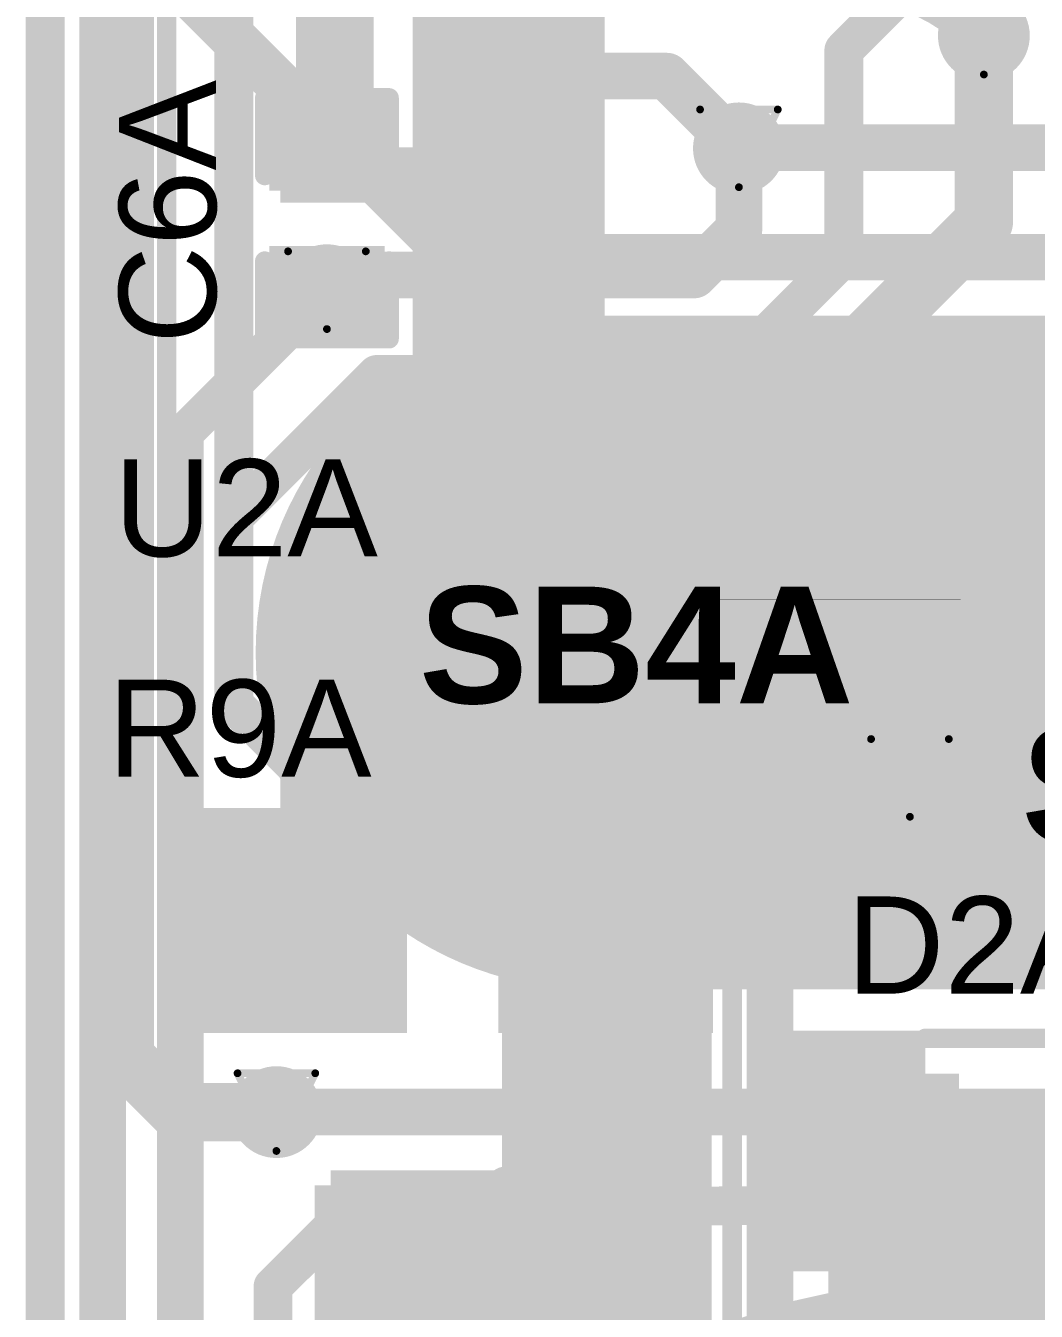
# Model space of a CAD drawing. Header units: inches. Extents: x -3.9 to 9.5, y -7 to 2.6.
# Drawn here: x -3.7234 to -3.4634, y -5.022 to -4.6912 of the extents above; entities that cross this region are included whole.
import ezdxf

# ---------------------------------------------------------------- set-up
doc = ezdxf.new("R2010")
doc.units = ezdxf.units.IN
doc.header["$MEASUREMENT"] = 0
for name, color, linetype in [('Board Outline', 216, 'Continuous'), ('Bottom Layer', 5, 'Continuous'), ('Bottom Overlay', 54, 'Continuous'), ('Bottom Paste', 16, 'Continuous'), ('Bottom Solder', 6, 'Continuous'), ('Dimension', 6, 'Continuous'), ('Drill Drawing', 1, 'Continuous'), ('Top Layer', 1, 'Continuous'), ('Top Overlay', 2, 'Continuous'), ('Top Paste', 8, 'Continuous'), ('Top Solder', 216, 'Continuous'), ('Via Holes', 16, 'Continuous')]:
    doc.layers.add(name, color=color, linetype=linetype)
doc.styles.add('Arial', font='', dxfattribs={"height": 0.2})
doc.styles.add('Arial_Bold', font='', dxfattribs={"height": 0.2})
doc.styles.get('Arial').set_extended_font_data('Arial')
doc.styles.get('Arial_Bold').set_extended_font_data('Arial', bold=True)

# ---------------------------------------------------------------- blocks, each defined once
blk = doc.blocks.new('14_TSSOP_1')
at = {"layer": 'Top Layer'}
for points in [[(-0.12992, 0.08563), (-0.08858, 0.08563), (-0.08858, 0.06791), (-0.12992, 0.06791)], [(0.08858, 0.08563), (0.12992, 0.08563), (0.12992, 0.06791), (0.08858, 0.06791)], [(-0.12992, 0.06004), (-0.08858, 0.06004), (-0.08858, 0.04232), (-0.12992, 0.04232)], [(0.08858, 0.06004), (0.12992, 0.06004), (0.12992, 0.04232), (0.08858, 0.04232)], [(-0.12992, 0.03445), (-0.08858, 0.03445), (-0.08858, 0.01673), (-0.12992, 0.01673)], [(0.08858, 0.03445), (0.12992, 0.03445), (0.12992, 0.01673), (0.08858, 0.01673)], [(-0.12992, 0.00886), (-0.08858, 0.00886), (-0.08858, -0.00886), (-0.12992, -0.00886)], [(0.08858, 0.00886), (0.12992, 0.00886), (0.12992, -0.00886), (0.08858, -0.00886)], [(-0.12992, -0.01673), (-0.08858, -0.01673), (-0.08858, -0.03445), (-0.12992, -0.03445)], [(0.08858, -0.01673), (0.12992, -0.01673), (0.12992, -0.03445), (0.08858, -0.03445)], [(-0.12992, -0.04232), (-0.08858, -0.04232), (-0.08858, -0.06004), (-0.12992, -0.06004)], [(0.08858, -0.04232), (0.12992, -0.04232), (0.12992, -0.06004), (0.08858, -0.06004)], [(-0.12992, -0.06791), (-0.08858, -0.06791), (-0.08858, -0.08563), (-0.12992, -0.08563)], [(0.08858, -0.06791), (0.12992, -0.06791), (0.12992, -0.08563), (0.08858, -0.08563)]]:
    blk.add_hatch(color=1, dxfattribs=at).paths.add_polyline_path(points)
at = {"layer": 'Top Overlay'}
blk.add_hatch(color=2, dxfattribs=at).paths.add_polyline_path([(-0.084, 0.068), (-0.073, 0.068), (-0.073, 0.086), (-0.084, 0.086)])
at = {"layer": 'Top Paste'}
for points in [[(-0.12992, 0.08563), (-0.08858, 0.08563), (-0.08858, 0.06791), (-0.12992, 0.06791)], [(0.08858, 0.08563), (0.12992, 0.08563), (0.12992, 0.06791), (0.08858, 0.06791)], [(-0.12992, 0.06004), (-0.08858, 0.06004), (-0.08858, 0.04232), (-0.12992, 0.04232)], [(0.08858, 0.06004), (0.12992, 0.06004), (0.12992, 0.04232), (0.08858, 0.04232)], [(-0.12992, 0.03445), (-0.08858, 0.03445), (-0.08858, 0.01673), (-0.12992, 0.01673)], [(0.08858, 0.03445), (0.12992, 0.03445), (0.12992, 0.01673), (0.08858, 0.01673)], [(-0.12992, 0.00886), (-0.08858, 0.00886), (-0.08858, -0.00886), (-0.12992, -0.00886)], [(0.08858, 0.00886), (0.12992, 0.00886), (0.12992, -0.00886), (0.08858, -0.00886)], [(-0.12992, -0.01673), (-0.08858, -0.01673), (-0.08858, -0.03445), (-0.12992, -0.03445)], [(0.08858, -0.01673), (0.12992, -0.01673), (0.12992, -0.03445), (0.08858, -0.03445)], [(-0.12992, -0.04232), (-0.08858, -0.04232), (-0.08858, -0.06004), (-0.12992, -0.06004)], [(0.08858, -0.04232), (0.12992, -0.04232), (0.12992, -0.06004), (0.08858, -0.06004)], [(-0.12992, -0.06791), (-0.08858, -0.06791), (-0.08858, -0.08563), (-0.12992, -0.08563)], [(0.08858, -0.06791), (0.12992, -0.06791), (0.12992, -0.08563), (0.08858, -0.08563)]]:
    blk.add_hatch(color=8, dxfattribs=at).paths.add_polyline_path(points)
at = {"layer": 'Top Solder'}
for points in [[(-0.13392, 0.08963), (-0.08458, 0.08963), (-0.08458, 0.06391), (-0.13392, 0.06391)], [(0.08458, 0.08963), (0.13392, 0.08963), (0.13392, 0.06391), (0.08458, 0.06391)], [(-0.13392, 0.06404), (-0.08458, 0.06404), (-0.08458, 0.03832), (-0.13392, 0.03832)], [(0.08458, 0.06404), (0.13392, 0.06404), (0.13392, 0.03832), (0.08458, 0.03832)], [(-0.13392, 0.03845), (-0.08458, 0.03845), (-0.08458, 0.01273), (-0.13392, 0.01273)], [(0.08458, 0.03845), (0.13392, 0.03845), (0.13392, 0.01273), (0.08458, 0.01273)], [(-0.13392, 0.01286), (-0.08458, 0.01286), (-0.08458, -0.01286), (-0.13392, -0.01286)], [(0.08458, 0.01286), (0.13392, 0.01286), (0.13392, -0.01286), (0.08458, -0.01286)], [(-0.13392, -0.01273), (-0.08458, -0.01273), (-0.08458, -0.03845), (-0.13392, -0.03845)], [(0.08458, -0.01273), (0.13392, -0.01273), (0.13392, -0.03845), (0.08458, -0.03845)], [(-0.13392, -0.03832), (-0.08458, -0.03832), (-0.08458, -0.06404), (-0.13392, -0.06404)], [(0.08458, -0.03832), (0.13392, -0.03832), (0.13392, -0.06404), (0.08458, -0.06404)], [(-0.13392, -0.06391), (-0.08458, -0.06391), (-0.08458, -0.08963), (-0.13392, -0.08963)], [(0.08458, -0.06391), (0.13392, -0.06391), (0.13392, -0.08963), (0.08458, -0.08963)]]:
    blk.add_hatch(color=216, dxfattribs=at).paths.add_polyline_path(points)
at = {"layer": 'Top Overlay'}
for points, const_width in [([(-0.09, 0.1), (-0.09, 0.092)], 0.005), ([(0.09, 0.1), (-0.09, 0.1)], 0.005), ([(0.09, 0.1), (0.09, 0.092)], 0.005), ([(-0.141, 0.082), (-0.141, 0.072)], 0.00787), ([(-0.136, 0.077), (-0.141, 0.082)], 0.00787), ([(-0.136, 0.077), (-0.141, 0.072)], 0.00787), ([(-0.09, -0.092), (-0.09, -0.1)], 0.005), ([(0.09, -0.092), (0.09, -0.1)], 0.005), ([(0.09, -0.1), (-0.09, -0.1)], 0.005)]:
    blk.add_lwpolyline(points, dxfattribs=dict(at, const_width=const_width))
for points, const_width in [([(-0.09125, 0.1, 1), (-0.08875, 0.1, 1)], 0.0025), ([(-0.09125, 0.1, 1), (-0.08875, 0.1, 1)], 0.0025), ([(0.08875, 0.1, 1), (0.09125, 0.1, 1)], 0.0025), ([(0.08875, 0.1, 1), (0.09125, 0.1, 1)], 0.0025), ([(-0.09125, 0.092, 1), (-0.08875, 0.092, 1)], 0.0025), ([(0.08875, 0.092, 1), (0.09125, 0.092, 1)], 0.0025), ([(-0.14297, 0.082, 1), (-0.13903, 0.082, 1)], 0.00394), ([(-0.14297, 0.082, 1), (-0.13903, 0.082, 1)], 0.00394), ([(-0.13797, 0.077, 1), (-0.13403, 0.077, 1)], 0.00394), ([(-0.13797, 0.077, 1), (-0.13403, 0.077, 1)], 0.00394), ([(-0.14297, 0.072, 1), (-0.13903, 0.072, 1)], 0.00394), ([(-0.14297, 0.072, 1), (-0.13903, 0.072, 1)], 0.00394), ([(-0.09125, -0.092, 1), (-0.08875, -0.092, 1)], 0.0025), ([(0.08875, -0.092, 1), (0.09125, -0.092, 1)], 0.0025), ([(-0.09125, -0.1, 1), (-0.08875, -0.1, 1)], 0.0025), ([(-0.09125, -0.1, 1), (-0.08875, -0.1, 1)], 0.0025), ([(0.08875, -0.1, 1), (0.09125, -0.1, 1)], 0.0025), ([(0.08875, -0.1, 1), (0.09125, -0.1, 1)], 0.0025)]:
    blk.add_lwpolyline(points, format="xyb", close=True, dxfattribs=dict(at, const_width=const_width))
blk = doc.blocks.new('S______B______0402_7')
at = {"layer": 'Top Layer'}
for points in [[(-0.0275, -0.0125), (-0.0275, 0.0125), (-0.0095, 0.0125), (-0.0095, -0.0125)], [(0.0095, -0.0125), (0.0095, 0.0125), (0.0275, 0.0125), (0.0275, -0.0125)]]:
    blk.add_hatch(color=1, dxfattribs=at).paths.add_polyline_path(points)
at = {"layer": 'Top Paste'}
for points in [[(-0.0275, -0.0125), (-0.0275, 0.0125), (-0.0095, 0.0125), (-0.0095, -0.0125)], [(0.0095, -0.0125), (0.0095, 0.0125), (0.0275, 0.0125), (0.0275, -0.0125)]]:
    blk.add_hatch(color=8, dxfattribs=at).paths.add_polyline_path(points)
at = {"layer": 'Top Solder'}
for points in [[(-0.02967, -0.01467), (-0.02967, 0.01467), (-0.00733, 0.01467), (-0.00733, -0.01467)], [(0.00733, -0.01467), (0.00733, 0.01467), (0.02967, 0.01467), (0.02967, -0.01467)]]:
    blk.add_hatch(color=216, dxfattribs=at).paths.add_polyline_path(points)
at = {"layer": 'Top Overlay'}
for points, const_width in [([(-0.031, 0.016), (-0.031, -0.016)], 0.005), ([(0.031, 0.016), (-0.031, 0.016)], 0.005), ([(0.031, 0.016), (0.031, -0.016)], 0.005), ([(0.031, -0.016), (-0.031, -0.016)], 0.005), ([(0.032, -0.017), (-0.032, -0.017)], 0.000127)]:
    blk.add_lwpolyline(points, dxfattribs=dict(at, const_width=const_width))
for points, const_width in [([(-0.03225, 0.016, 1), (-0.02975, 0.016, 1)], 0.0025), ([(-0.03225, 0.016, 1), (-0.02975, 0.016, 1)], 0.0025), ([(0.02975, 0.016, 1), (0.03225, 0.016, 1)], 0.0025), ([(0.02975, 0.016, 1), (0.03225, 0.016, 1)], 0.0025), ([(-0.03225, -0.016, 1), (-0.02975, -0.016, 1)], 0.0025), ([(-0.03225, -0.016, 1), (-0.02975, -0.016, 1)], 0.0025), ([(0.02975, -0.016, 1), (0.03225, -0.016, 1)], 0.0025), ([(0.02975, -0.016, 1), (0.03225, -0.016, 1)], 0.0025), ([(-0.03203, -0.017, 1), (-0.03197, -0.017, 1)], 0.0000635), ([(0.03197, -0.017, 1), (0.03203, -0.017, 1)], 0.0000635)]:
    blk.add_lwpolyline(points, format="xyb", close=True, dxfattribs=dict(at, const_width=const_width))
blk = doc.blocks.new('TC33X_2_104E__13')
at = {"layer": 'Top Layer'}
for points in [[(0.00787, 0.12992), (0.07087, 0.12992), (0.07087, 0.07087), (0.00787, 0.07087)], [(-0.02362, 0.02362), (0.02362, 0.02362), (0.02362, -0.02362), (-0.02362, -0.02362)], [(0.05512, 0.02362), (0.10236, 0.02362), (0.10236, -0.02362), (0.05512, -0.02362)]]:
    blk.add_hatch(color=1, dxfattribs=at).paths.add_polyline_path(points)
at = {"layer": 'Top Paste'}
for points in [[(0.00787, 0.12992), (0.07087, 0.12992), (0.07087, 0.07087), (0.00787, 0.07087)], [(-0.02362, 0.02362), (0.02362, 0.02362), (0.02362, -0.02362), (-0.02362, -0.02362)], [(0.05512, 0.02362), (0.10236, 0.02362), (0.10236, -0.02362), (0.05512, -0.02362)]]:
    blk.add_hatch(color=8, dxfattribs=at).paths.add_polyline_path(points)
at = {"layer": 'Top Solder'}
for points in [[(0.00387, 0.13392), (0.07487, 0.13392), (0.07487, 0.06687), (0.00387, 0.06687)], [(-0.02762, 0.02762), (0.02762, 0.02762), (0.02762, -0.02762), (-0.02762, -0.02762)], [(0.05112, 0.02762), (0.10636, 0.02762), (0.10636, -0.02762), (0.05112, -0.02762)]]:
    blk.add_hatch(color=216, dxfattribs=at).paths.add_polyline_path(points)
at = {"layer": 'Top Overlay', "const_width": 0.005}
for points in [[(-0.02063, 0.1242), (-0.03252, 0.11231)], [(-0.00063, 0.1242), (-0.02063, 0.1242)], [(0.09937, 0.1242), (0.07937, 0.1242)], [(0.11126, 0.11231), (0.09937, 0.1242)], [(-0.03252, 0.11231), (-0.03252, -0.02776)], [(0.11126, 0.11231), (0.11126, -0.02776)], [(-0.038, -0.005), (-0.043, 0)], [(-0.043, 0), (-0.043, -0.01)], [(-0.038, -0.005), (-0.043, -0.01)], [(0.11126, -0.02776), (-0.03252, -0.02776)]]:
    blk.add_lwpolyline(points, dxfattribs=at)
at = {"layer": 'Top Overlay', "const_width": 0.0025}
for points in [[(-0.02188, 0.1242, 1), (-0.01938, 0.1242, 1)], [(-0.02188, 0.1242, 1), (-0.01938, 0.1242, 1)], [(-0.00188, 0.1242, 1), (0.00062, 0.1242, 1)], [(0.07812, 0.1242, 1), (0.08062, 0.1242, 1)], [(0.09812, 0.1242, 1), (0.10062, 0.1242, 1)], [(0.09812, 0.1242, 1), (0.10062, 0.1242, 1)], [(-0.03377, 0.11231, 1), (-0.03127, 0.11231, 1)], [(-0.03377, 0.11231, 1), (-0.03127, 0.11231, 1)], [(0.11001, 0.11231, 1), (0.11251, 0.11231, 1)], [(0.11001, 0.11231, 1), (0.11251, 0.11231, 1)], [(-0.04425, 0, 1), (-0.04175, 0, 1)], [(-0.04425, 0, 1), (-0.04175, 0, 1)], [(-0.03925, -0.005, 1), (-0.03675, -0.005, 1)], [(-0.03925, -0.005, 1), (-0.03675, -0.005, 1)], [(-0.04425, -0.01, 1), (-0.04175, -0.01, 1)], [(-0.04425, -0.01, 1), (-0.04175, -0.01, 1)], [(-0.03377, -0.02776, 1), (-0.03127, -0.02776, 1)], [(-0.03377, -0.02776, 1), (-0.03127, -0.02776, 1)], [(0.11001, -0.02776, 1), (0.11251, -0.02776, 1)], [(0.11001, -0.02776, 1), (0.11251, -0.02776, 1)]]:
    blk.add_lwpolyline(points, format="xyb", close=True, dxfattribs=at)
blk = doc.blocks.new('_EMG________B_24')
at = {"layer": 'Bottom Layer'}
h = blk.add_hatch(color=5, dxfattribs=at)
edge = h.paths.add_edge_path()
edge.add_arc((-0.11417, 0.0005), 0.08268, 90, 270)
edge.add_line((-0.11417, -0.08217), (0.11417, -0.08217))
edge.add_arc((0.11417, 0.0005), 0.08268, 270, 450)
edge.add_line((0.11417, 0.08318), (-0.11417, 0.08318))
at = {"layer": 'Bottom Paste'}
h = blk.add_hatch(color=16, dxfattribs=at)
edge = h.paths.add_edge_path()
edge.add_arc((-0.11417, 0.0005), 0.08268, 90, 270)
edge.add_line((-0.11417, -0.08217), (0.11417, -0.08217))
edge.add_arc((0.11417, 0.0005), 0.08268, 270, 450)
edge.add_line((0.11417, 0.08318), (-0.11417, 0.08318))
at = {"layer": 'Bottom Solder'}
h = blk.add_hatch(color=6, dxfattribs=at)
edge = h.paths.add_edge_path()
edge.add_arc((-0.11417, 0.0005), 0.08668, 90, 270)
edge.add_line((-0.11417, -0.08617), (0.11417, -0.08617))
edge.add_arc((0.11417, 0.0005), 0.08668, 270, 450)
edge.add_line((0.11417, 0.08718), (-0.11417, 0.08718))
at = {"layer": 'Bottom Overlay', "const_width": 0.005}
blk.add_lwpolyline([(-0.22375, -0.43172), (-0.22375, 0.43172)], dxfattribs=at)
blk = doc.blocks.new('SOD_323_26')
at = {"layer": 'Top Layer'}
for points in [[(-0.02953, -0.01772), (-0.06102, -0.01772), (-0.06102, 0.01772), (-0.02953, 0.01772)], [(0.06102, -0.01772), (0.02953, -0.01772), (0.02953, 0.01772), (0.06102, 0.01772)]]:
    blk.add_hatch(color=1, dxfattribs=at).paths.add_polyline_path(points)
at = {"layer": 'Top Overlay'}
for points in [[(-0.079, 0.019), (-0.036, 0.019), (-0.036, 0.031), (-0.079, 0.031)], [(-0.079, -0.02), (-0.062, -0.02), (-0.062, 0.02), (-0.079, 0.02)], [(-0.079, -0.031), (-0.036, -0.031), (-0.036, -0.019), (-0.079, -0.019)]]:
    blk.add_hatch(color=2, dxfattribs=at).paths.add_polyline_path(points)
at = {"layer": 'Top Paste'}
for points in [[(-0.02953, -0.01772), (-0.06102, -0.01772), (-0.06102, 0.01772), (-0.02953, 0.01772)], [(0.06102, -0.01772), (0.02953, -0.01772), (0.02953, 0.01772), (0.06102, 0.01772)]]:
    blk.add_hatch(color=8, dxfattribs=at).paths.add_polyline_path(points)
at = {"layer": 'Top Solder'}
for points in [[(-0.02736, -0.01988), (-0.06319, -0.01988), (-0.06319, 0.01988), (-0.02736, 0.01988)], [(0.06319, -0.01988), (0.02736, -0.01988), (0.02736, 0.01988), (0.06319, 0.01988)]]:
    blk.add_hatch(color=216, dxfattribs=at).paths.add_polyline_path(points)
at = {"layer": 'Top Overlay', "const_width": 0.005}
for points in [[(-0.036, 0.029), (0.037, 0.029)], [(0.037, 0.022), (0.037, 0.029)], [(0.037, -0.029), (0.037, -0.022)], [(-0.036, -0.029), (0.037, -0.029)]]:
    blk.add_lwpolyline(points, dxfattribs=at)
at = {"layer": 'Top Overlay', "const_width": 0.0025}
for points in [[(-0.03725, 0.029, 1), (-0.03475, 0.029, 1)], [(0.03575, 0.029, 1), (0.03825, 0.029, 1)], [(0.03575, 0.029, 1), (0.03825, 0.029, 1)], [(0.03575, 0.022, 1), (0.03825, 0.022, 1)], [(0.03575, -0.022, 1), (0.03825, -0.022, 1)], [(-0.03725, -0.029, 1), (-0.03475, -0.029, 1)], [(0.03575, -0.029, 1), (0.03825, -0.029, 1)], [(0.03575, -0.029, 1), (0.03825, -0.029, 1)]]:
    blk.add_lwpolyline(points, format="xyb", close=True, dxfattribs=at)
blk = doc.blocks.new('C___0402_28')
at = {"layer": 'Top Layer'}
for points in [[(-0.0275, -0.0125), (-0.0275, 0.0125), (-0.0095, 0.0125), (-0.0095, -0.0125)], [(0.0095, -0.0125), (0.0095, 0.0125), (0.0275, 0.0125), (0.0275, -0.0125)]]:
    blk.add_hatch(color=1, dxfattribs=at).paths.add_polyline_path(points)
at = {"layer": 'Top Paste'}
for points in [[(-0.0275, -0.0125), (-0.0275, 0.0125), (-0.0095, 0.0125), (-0.0095, -0.0125)], [(0.0095, -0.0125), (0.0095, 0.0125), (0.0275, 0.0125), (0.0275, -0.0125)]]:
    blk.add_hatch(color=8, dxfattribs=at).paths.add_polyline_path(points)
at = {"layer": 'Top Solder'}
for points in [[(-0.02986, -0.01486), (-0.02986, 0.01486), (-0.00714, 0.01486), (-0.00714, -0.01486)], [(0.00714, -0.01486), (0.00714, 0.01486), (0.02986, 0.01486), (0.02986, -0.01486)]]:
    blk.add_hatch(color=216, dxfattribs=at).paths.add_polyline_path(points)
at = {"layer": 'Top Overlay', "const_width": 0.005}
for points in [[(-0.011, 0.016), (-0.031, 0.016)], [(-0.031, -0.016), (-0.031, 0.016)], [(0.031, 0.016), (0.011, 0.016)], [(0.031, -0.016), (0.031, 0.016)], [(-0.011, -0.016), (-0.031, -0.016)], [(0.031, -0.016), (0.011, -0.016)]]:
    blk.add_lwpolyline(points, dxfattribs=at)
at = {"layer": 'Top Overlay', "const_width": 0.0025}
for points in [[(-0.03225, 0.016, 1), (-0.02975, 0.016, 1)], [(-0.03225, 0.016, 1), (-0.02975, 0.016, 1)], [(-0.01225, 0.016, 1), (-0.00975, 0.016, 1)], [(0.00975, 0.016, 1), (0.01225, 0.016, 1)], [(0.02975, 0.016, 1), (0.03225, 0.016, 1)], [(0.02975, 0.016, 1), (0.03225, 0.016, 1)], [(-0.03225, -0.016, 1), (-0.02975, -0.016, 1)], [(-0.03225, -0.016, 1), (-0.02975, -0.016, 1)], [(-0.01225, -0.016, 1), (-0.00975, -0.016, 1)], [(0.00975, -0.016, 1), (0.01225, -0.016, 1)], [(0.02975, -0.016, 1), (0.03225, -0.016, 1)], [(0.02975, -0.016, 1), (0.03225, -0.016, 1)]]:
    blk.add_lwpolyline(points, format="xyb", close=True, dxfattribs=at)

msp = doc.modelspace()

# ---------------------------------------------------------------- hatches: boundary and pattern name
at = {"layer": 'Bottom Layer'}
h = msp.add_hatch(color=5, dxfattribs=at)
edge = h.paths.add_edge_path()
edge.add_arc((-3.47687, -4.69378), 0.01181, 0, 360)
h = msp.add_hatch(color=5, dxfattribs=at)
edge = h.paths.add_edge_path()
edge.add_arc((-3.53989, -4.72278), 0.01181, 0, 360)
h = msp.add_hatch(color=5, dxfattribs=at)
edge = h.paths.add_edge_path()
edge.add_arc((-3.64589, -4.75928), 0.01181, 0, 360)
h = msp.add_hatch(color=5, dxfattribs=at)
edge = h.paths.add_edge_path()
edge.add_arc((-3.49589, -4.88478), 0.01181, 0, 360)
h = msp.add_hatch(color=5, dxfattribs=at)
edge = h.paths.add_edge_path()
edge.add_arc((-3.65889, -4.97078), 0.01181, 0, 360)
at = {"layer": 'Top Layer'}
h = msp.add_hatch(color=1, dxfattribs=at)
edge = h.paths.add_edge_path()
edge.add_arc((-3.47687, -4.69378), 0.01181, 0, 360)
for points in [[(-3.65789, -4.73678), (-3.62989, -4.73678), (-3.62989, -4.71078), (-3.65789, -4.71078)], [(-3.63089, -4.85878), (-3.55989, -4.85878), (-3.55989, -4.79778), (-3.63089, -4.79778)], [(-3.60089, -5.05278), (-3.54689, -5.05278), (-3.54689, -4.89178), (-3.60089, -4.89178)], [(-3.51689, -5.05078), (-3.43689, -5.05078), (-3.43689, -4.96478), (-3.51689, -4.96478)], [(-3.64489, -5.03978), (-3.58189, -5.03978), (-3.58189, -4.98578), (-3.64489, -4.98578)]]:
    msp.add_hatch(color=1, dxfattribs=at).paths.add_polyline_path(points)
h = msp.add_hatch(color=1, dxfattribs=at)
edge = h.paths.add_edge_path()
edge.add_arc((-3.53989, -4.72278), 0.01181, 0, 360)
h = msp.add_hatch(color=1, dxfattribs=at)
edge = h.paths.add_edge_path()
edge.add_arc((-3.64589, -4.75928), 0.01181, 0, 360)
h = msp.add_hatch(color=1, dxfattribs=at)
edge = h.paths.add_edge_path()
edge.add_arc((-3.49589, -4.88478), 0.01181, 0, 360)
h = msp.add_hatch(color=1, dxfattribs=at)
edge = h.paths.add_edge_path()
edge.add_arc((-3.65889, -4.97078), 0.01181, 0, 360)
at = {"layer": 'Via Holes'}
h = msp.add_hatch(color=7, dxfattribs=at)
edge = h.paths.add_edge_path()
edge.add_arc((-3.47687, -4.69378), 0.00591, 0, 360)
h = msp.add_hatch(color=7, dxfattribs=at)
edge = h.paths.add_edge_path()
edge.add_arc((-3.53989, -4.72278), 0.00591, 0, 360)
h = msp.add_hatch(color=7, dxfattribs=at)
edge = h.paths.add_edge_path()
edge.add_arc((-3.64589, -4.75928), 0.00591, 0, 360)
h = msp.add_hatch(color=7, dxfattribs=at)
edge = h.paths.add_edge_path()
edge.add_arc((-3.49589, -4.88478), 0.00591, 0, 360)
h = msp.add_hatch(color=7, dxfattribs=at)
edge = h.paths.add_edge_path()
edge.add_arc((-3.65889, -4.97078), 0.00591, 0, 360)

# ---------------------------------------------------------------- linework, layer by layer
at = {"layer": 'Board Outline', "const_width": 0.005}
msp.add_lwpolyline([(-3.71838, -5.28378), (-3.71837, -4.42332)], dxfattribs=at)
at = {"layer": 'Bottom Layer'}
for points, const_width in [([(-3.70357, -5.22328), (-3.70357, -4.66086)], 0.012), ([(-3.70357, -4.66086), (-3.61365, -4.75078)], 0.012), ([(-3.53989, -4.72278), (-3.5397, -4.7226)], 0.012), ([(-3.5397, -4.7226), (-3.4557, -4.7226)], 0.012), ([(-3.61365, -4.75078), (-3.43587, -4.75078)], 0.012), ([(-3.68257, -4.79597), (-3.64589, -4.75928)], 0.01), ([(-3.68257, -5.1251), (-3.68257, -4.79597)], 0.01), ([(-3.65889, -4.97078), (-3.38789, -4.97078)], 0.012), ([(-3.63985, -4.99574), (-3.39213, -4.9936)], 0.01), ([(-3.65976, -5.01565), (-3.63985, -4.99574)], 0.01), ([(-3.65976, -5.01565), (-3.65976, -5.0627)], 0.01)]:
    msp.add_lwpolyline(points, dxfattribs=dict(at, const_width=const_width))
for points, const_width in [([(-3.51478, -4.67808, -0.198913), (-3.47687, -4.69378)], 0.012), ([(-3.63489, -5.09928, -1.34747), (-3.40339, -5.46541)], 0.02)]:
    msp.add_lwpolyline(points, format="xyb", dxfattribs=dict(at, const_width=const_width))
for points, const_width in [([(-3.47987, -4.69378, 1), (-3.47387, -4.69378, 1)], 0.006), ([(-3.54289, -4.72278, 1), (-3.53689, -4.72278, 1)], 0.006), ([(-3.5427, -4.7226, 1), (-3.5367, -4.7226, 1)], 0.006), ([(-3.5427, -4.7226, 1), (-3.5367, -4.7226, 1)], 0.006), ([(-3.61665, -4.75078, 1), (-3.61065, -4.75078, 1)], 0.006), ([(-3.61665, -4.75078, 1), (-3.61065, -4.75078, 1)], 0.006), ([(-3.64839, -4.75928, 1), (-3.64339, -4.75928, 1)], 0.005), ([(-3.68507, -4.79597, 1), (-3.68007, -4.79597, 1)], 0.005), ([(-3.68507, -4.79597, 1), (-3.68007, -4.79597, 1)], 0.005), ([(-3.66189, -4.97078, 1), (-3.65589, -4.97078, 1)], 0.006), ([(-3.64235, -4.99574, 1), (-3.63735, -4.99574, 1)], 0.005), ([(-3.64235, -4.99574, 1), (-3.63735, -4.99574, 1)], 0.005), ([(-3.66226, -5.01565, 1), (-3.65726, -5.01565, 1)], 0.005), ([(-3.66226, -5.01565, 1), (-3.65726, -5.01565, 1)], 0.005)]:
    msp.add_lwpolyline(points, format="xyb", close=True, dxfattribs=dict(at, const_width=const_width))
at = {"layer": 'Dimension', "const_width": 0.01}
msp.add_lwpolyline([(-3.71839, -5.2735), (-3.71839, 1.62)], dxfattribs=at)
at = {"layer": 'Drill Drawing', "const_width": 0.002}
for points in [[(-3.48687, -4.68378), (-3.47687, -4.70378)], [(-3.47687, -4.70378), (-3.46687, -4.68378)], [(-3.54989, -4.71278), (-3.52989, -4.71278)], [(-3.54989, -4.71278), (-3.53989, -4.73278)], [(-3.53989, -4.73278), (-3.52989, -4.71278)], [(-3.65589, -4.74928), (-3.63589, -4.74928)], [(-3.65589, -4.74928), (-3.64589, -4.76928)], [(-3.64589, -4.76928), (-3.63589, -4.74928)], [(-3.50589, -4.87478), (-3.48589, -4.87478)], [(-3.50589, -4.87478), (-3.49589, -4.89478)], [(-3.49589, -4.89478), (-3.48589, -4.87478)], [(-3.66889, -4.96078), (-3.64889, -4.96078)], [(-3.66889, -4.96078), (-3.65889, -4.98078)], [(-3.65889, -4.98078), (-3.64889, -4.96078)]]:
    msp.add_lwpolyline(points, dxfattribs=at)
at = {"layer": 'Drill Drawing', "const_width": 0.001}
for points in [[(-3.47737, -4.70378, 1), (-3.47637, -4.70378, 1)], [(-3.47737, -4.70378, 1), (-3.47637, -4.70378, 1)], [(-3.55039, -4.71278, 1), (-3.54939, -4.71278, 1)], [(-3.55039, -4.71278, 1), (-3.54939, -4.71278, 1)], [(-3.53039, -4.71278, 1), (-3.52939, -4.71278, 1)], [(-3.53039, -4.71278, 1), (-3.52939, -4.71278, 1)], [(-3.54039, -4.73278, 1), (-3.53939, -4.73278, 1)], [(-3.54039, -4.73278, 1), (-3.53939, -4.73278, 1)], [(-3.65639, -4.74928, 1), (-3.65539, -4.74928, 1)], [(-3.65639, -4.74928, 1), (-3.65539, -4.74928, 1)], [(-3.63639, -4.74928, 1), (-3.63539, -4.74928, 1)], [(-3.63639, -4.74928, 1), (-3.63539, -4.74928, 1)], [(-3.64639, -4.76928, 1), (-3.64539, -4.76928, 1)], [(-3.64639, -4.76928, 1), (-3.64539, -4.76928, 1)], [(-3.50639, -4.87478, 1), (-3.50539, -4.87478, 1)], [(-3.50639, -4.87478, 1), (-3.50539, -4.87478, 1)], [(-3.48639, -4.87478, 1), (-3.48539, -4.87478, 1)], [(-3.48639, -4.87478, 1), (-3.48539, -4.87478, 1)], [(-3.49639, -4.89478, 1), (-3.49539, -4.89478, 1)], [(-3.49639, -4.89478, 1), (-3.49539, -4.89478, 1)], [(-3.66939, -4.96078, 1), (-3.66839, -4.96078, 1)], [(-3.66939, -4.96078, 1), (-3.66839, -4.96078, 1)], [(-3.64939, -4.96078, 1), (-3.64839, -4.96078, 1)], [(-3.64939, -4.96078, 1), (-3.64839, -4.96078, 1)], [(-3.65939, -4.98078, 1), (-3.65839, -4.98078, 1)], [(-3.65939, -4.98078, 1), (-3.65839, -4.98078, 1)]]:
    msp.add_lwpolyline(points, format="xyb", close=True, dxfattribs=at)
at = {"layer": 'Top Layer'}
for points, const_width in [([(-3.69789, -4.95678), (-3.69789, -4.62278)], 0.015), ([(-3.66987, -4.81776), (-3.66987, -4.63376)], 0.01), ([(-3.51289, -4.69754), (-3.47413, -4.65878)], 0.01), ([(-3.64389, -4.72228), (-3.64389, -4.67838)], 0.02), ([(-3.47687, -4.74176), (-3.47687, -4.69378)], 0.015), ([(-3.51289, -4.75078), (-3.51289, -4.69754)], 0.01), ([(-3.59912, -4.70419), (-3.55848, -4.70419)], 0.012), ([(-3.55848, -4.70419), (-3.53989, -4.72278)], 0.012), ([(-3.64389, -4.72378), (-3.64389, -4.72228)], 0.02), ([(-3.64589, -4.72228), (-3.64389, -4.72228)], 0.01), ([(-3.64389, -4.72228), (-3.64239, -4.72228)], 0.01), ([(-3.53989, -4.74378), (-3.53989, -4.72278)], 0.012), ([(-3.64389, -4.72378), (-3.63914, -4.72854)], 0.012), ([(-3.63914, -4.72854), (-3.60037, -4.72854)], 0.012), ([(-3.60037, -4.72854), (-3.59912, -4.72978)], 0.012), ([(-3.53339, -4.79828), (-3.47687, -4.74176)], 0.015), ([(-3.55148, -4.75537), (-3.53989, -4.74378)], 0.012), ([(-3.56589, -4.80378), (-3.51289, -4.75078)], 0.01), ([(-3.64239, -4.75928), (-3.63848, -4.75537)], 0.012), ([(-3.63848, -4.75537), (-3.59912, -4.75537)], 0.012), ([(-3.59912, -4.75537), (-3.55148, -4.75537)], 0.012), ([(-3.64589, -4.75928), (-3.64239, -4.75928)], 0.012), ([(-3.66987, -4.81776), (-3.63307, -4.78097)], 0.01), ([(-3.63307, -4.78097), (-3.60011, -4.78097)], 0.01), ([(-3.53339, -4.85578), (-3.53339, -4.79828)], 0.015), ([(-3.66987, -4.86578), (-3.66987, -4.81776)], 0.01), ([(-3.59687, -4.82828), (-3.57415, -4.851)], 0.01), ([(-3.57415, -4.92278), (-3.57415, -4.851)], 0.022), ([(-3.49589, -4.88478), (-3.49589, -4.85828)], 0.012), ([(-3.53187, -5.08678), (-3.53187, -4.86078)], 0.012), ([(-3.66987, -4.86578), (-3.65289, -4.88276)], 0.01), ([(-3.65289, -4.92278), (-3.65289, -4.88276)], 0.01), ([(-3.59087, -4.9395), (-3.57415, -4.92278)], 0.01), ([(-3.59087, -4.97278), (-3.59087, -4.9395)], 0.01), ([(-3.69789, -4.95678), (-3.68389, -4.97078)], 0.015), ([(-3.68389, -4.97078), (-3.65889, -4.97078)], 0.015), ([(-3.49706, -4.98278), (-3.48889, -4.97462)], 0.01), ([(-3.48889, -4.9787), (-3.48889, -4.97462)], 0.01), ([(-3.61389, -5.00378), (-3.59989, -4.98978)], 0.01), ([(-3.63824, -5.00378), (-3.61389, -5.00378)], 0.01)]:
    msp.add_lwpolyline(points, dxfattribs=dict(at, const_width=const_width))
for points, const_width in [([(-3.48062, -4.69378, 1), (-3.47312, -4.69378, 1)], 0.0075), ([(-3.51539, -4.69754, 1), (-3.51039, -4.69754, 1)], 0.005), ([(-3.51539, -4.69754, 1), (-3.51039, -4.69754, 1)], 0.005), ([(-3.60212, -4.70419, 1), (-3.59612, -4.70419, 1)], 0.006), ([(-3.56148, -4.70419, 1), (-3.55548, -4.70419, 1)], 0.006), ([(-3.56148, -4.70419, 1), (-3.55548, -4.70419, 1)], 0.006), ([(-3.64889, -4.72228, 1), (-3.63889, -4.72228, 1)], 0.01), ([(-3.64889, -4.72228, 1), (-3.63889, -4.72228, 1)], 0.01), ([(-3.64889, -4.72378, 1), (-3.63889, -4.72378, 1)], 0.01), ([(-3.64839, -4.72228, 1), (-3.64339, -4.72228, 1)], 0.005), ([(-3.64639, -4.72228, 1), (-3.64139, -4.72228, 1)], 0.005), ([(-3.64639, -4.72228, 1), (-3.64139, -4.72228, 1)], 0.005), ([(-3.64489, -4.72228, 1), (-3.63989, -4.72228, 1)], 0.005), ([(-3.54289, -4.72278, 1), (-3.53689, -4.72278, 1)], 0.006), ([(-3.54289, -4.72278, 1), (-3.53689, -4.72278, 1)], 0.006), ([(-3.64689, -4.72378, 1), (-3.64089, -4.72378, 1)], 0.006), ([(-3.64214, -4.72854, 1), (-3.63614, -4.72854, 1)], 0.006), ([(-3.64214, -4.72854, 1), (-3.63614, -4.72854, 1)], 0.006), ([(-3.60337, -4.72854, 1), (-3.59737, -4.72854, 1)], 0.006), ([(-3.60337, -4.72854, 1), (-3.59737, -4.72854, 1)], 0.006), ([(-3.60212, -4.72978, 1), (-3.59612, -4.72978, 1)], 0.006), ([(-3.48062, -4.74176, 1), (-3.47312, -4.74176, 1)], 0.0075), ([(-3.48062, -4.74176, 1), (-3.47312, -4.74176, 1)], 0.0075), ([(-3.54289, -4.74378, 1), (-3.53689, -4.74378, 1)], 0.006), ([(-3.54289, -4.74378, 1), (-3.53689, -4.74378, 1)], 0.006), ([(-3.51539, -4.75078, 1), (-3.51039, -4.75078, 1)], 0.005), ([(-3.51539, -4.75078, 1), (-3.51039, -4.75078, 1)], 0.005), ([(-3.64148, -4.75537, 1), (-3.63548, -4.75537, 1)], 0.006), ([(-3.64148, -4.75537, 1), (-3.63548, -4.75537, 1)], 0.006), ([(-3.60212, -4.75537, 1), (-3.59612, -4.75537, 1)], 0.006), ([(-3.60212, -4.75537, 1), (-3.59612, -4.75537, 1)], 0.006), ([(-3.55448, -4.75537, 1), (-3.54848, -4.75537, 1)], 0.006), ([(-3.55448, -4.75537, 1), (-3.54848, -4.75537, 1)], 0.006), ([(-3.64889, -4.75928, 1), (-3.64289, -4.75928, 1)], 0.006), ([(-3.64539, -4.75928, 1), (-3.63939, -4.75928, 1)], 0.006), ([(-3.64539, -4.75928, 1), (-3.63939, -4.75928, 1)], 0.006), ([(-3.63557, -4.78097, 1), (-3.63057, -4.78097, 1)], 0.005), ([(-3.63557, -4.78097, 1), (-3.63057, -4.78097, 1)], 0.005), ([(-3.60261, -4.78097, 1), (-3.59761, -4.78097, 1)], 0.005), ([(-3.53714, -4.79828, 1), (-3.52964, -4.79828, 1)], 0.0075), ([(-3.53714, -4.79828, 1), (-3.52964, -4.79828, 1)], 0.0075), ([(-3.56839, -4.80378, 1), (-3.56339, -4.80378, 1)], 0.005), ([(-3.67237, -4.81776, 1), (-3.66737, -4.81776, 1)], 0.005), ([(-3.67237, -4.81776, 1), (-3.66737, -4.81776, 1)], 0.005), ([(-3.67237, -4.81776, 1), (-3.66737, -4.81776, 1)], 0.005), ([(-3.59937, -4.82828, 1), (-3.59437, -4.82828, 1)], 0.005), ([(-3.57965, -4.851, 1), (-3.56865, -4.851, 1)], 0.011), ([(-3.57665, -4.851, 1), (-3.57165, -4.851, 1)], 0.005), ([(-3.53714, -4.85578, 1), (-3.52964, -4.85578, 1)], 0.0075), ([(-3.49889, -4.85828, 1), (-3.49289, -4.85828, 1)], 0.006), ([(-3.53487, -4.86078, 1), (-3.52887, -4.86078, 1)], 0.006), ([(-3.67237, -4.86578, 1), (-3.66737, -4.86578, 1)], 0.005), ([(-3.67237, -4.86578, 1), (-3.66737, -4.86578, 1)], 0.005), ([(-3.65539, -4.88276, 1), (-3.65039, -4.88276, 1)], 0.005), ([(-3.65539, -4.88276, 1), (-3.65039, -4.88276, 1)], 0.005), ([(-3.49889, -4.88478, 1), (-3.49289, -4.88478, 1)], 0.006), ([(-3.57965, -4.92278, 1), (-3.56865, -4.92278, 1)], 0.011), ([(-3.65539, -4.92278, 1), (-3.65039, -4.92278, 1)], 0.005), ([(-3.57665, -4.92278, 1), (-3.57165, -4.92278, 1)], 0.005), ([(-3.59337, -4.9395, 1), (-3.58837, -4.9395, 1)], 0.005), ([(-3.59337, -4.9395, 1), (-3.58837, -4.9395, 1)], 0.005), ([(-3.70164, -4.95678, 1), (-3.69414, -4.95678, 1)], 0.0075), ([(-3.70164, -4.95678, 1), (-3.69414, -4.95678, 1)], 0.0075), ([(-3.68764, -4.97078, 1), (-3.68014, -4.97078, 1)], 0.0075), ([(-3.68764, -4.97078, 1), (-3.68014, -4.97078, 1)], 0.0075), ([(-3.66264, -4.97078, 1), (-3.65514, -4.97078, 1)], 0.0075), ([(-3.59337, -4.97278, 1), (-3.58837, -4.97278, 1)], 0.005), ([(-3.49139, -4.97462, 1), (-3.48639, -4.97462, 1)], 0.005), ([(-3.49139, -4.97462, 1), (-3.48639, -4.97462, 1)], 0.005), ([(-3.49139, -4.9787, 1), (-3.48639, -4.9787, 1)], 0.005), ([(-3.49956, -4.98278, 1), (-3.49456, -4.98278, 1)], 0.005), ([(-3.60239, -4.98978, 1), (-3.59739, -4.98978, 1)], 0.005), ([(-3.64074, -5.00378, 1), (-3.63574, -5.00378, 1)], 0.005), ([(-3.61639, -5.00378, 1), (-3.61139, -5.00378, 1)], 0.005), ([(-3.61639, -5.00378, 1), (-3.61139, -5.00378, 1)], 0.005)]:
    msp.add_lwpolyline(points, format="xyb", close=True, dxfattribs=dict(at, const_width=const_width))

# ---------------------------------------------------------------- block references
for name, p in [('_EMG________B_24', (-3.46338, -4.85305)), ('SOD_323_26', (-3.45589, -4.98078))]:
    msp.add_blockref(name, p)
for name, p, rotation in [('14_TSSOP_1', (-3.48987, -4.72978), 180), ('C___0402_28', (-3.64589, -4.74078), 270), ('S______B______0402_7', (-3.51489, -4.85578), 180), ('TC33X_2_104E__13', (-3.57415, -4.92278), 180)]:
    msp.add_blockref(name, p, dxfattribs=dict(rotation=rotation))

# ---------------------------------------------------------------- texts
at = {"layer": 'Top Overlay', "style": 'Arial'}
msp.add_text('C6A', height=0.025, rotation=90, dxfattribs=at).set_placement((-3.6744, -4.77311))
at = {"layer": 'Top Overlay'}
for s, height, style, p in [('U2A', 0.025, 'Arial', (-3.70072, -4.82778)), ('SB4A', 0.03, 'Arial_Bold', (-3.62219, -4.86558)), ('R9A', 0.025, 'Arial', (-3.70232, -4.8845)), ('SB3A', 0.03, 'Arial_Bold', (-3.46719, -4.90158)), ('D2A', 0.025, 'Arial', (-3.51222, -4.94028))]:
    msp.add_text(s, height=height, dxfattribs=dict(at, style=style)).set_placement(p)

doc.saveas('drawing.dxf')
